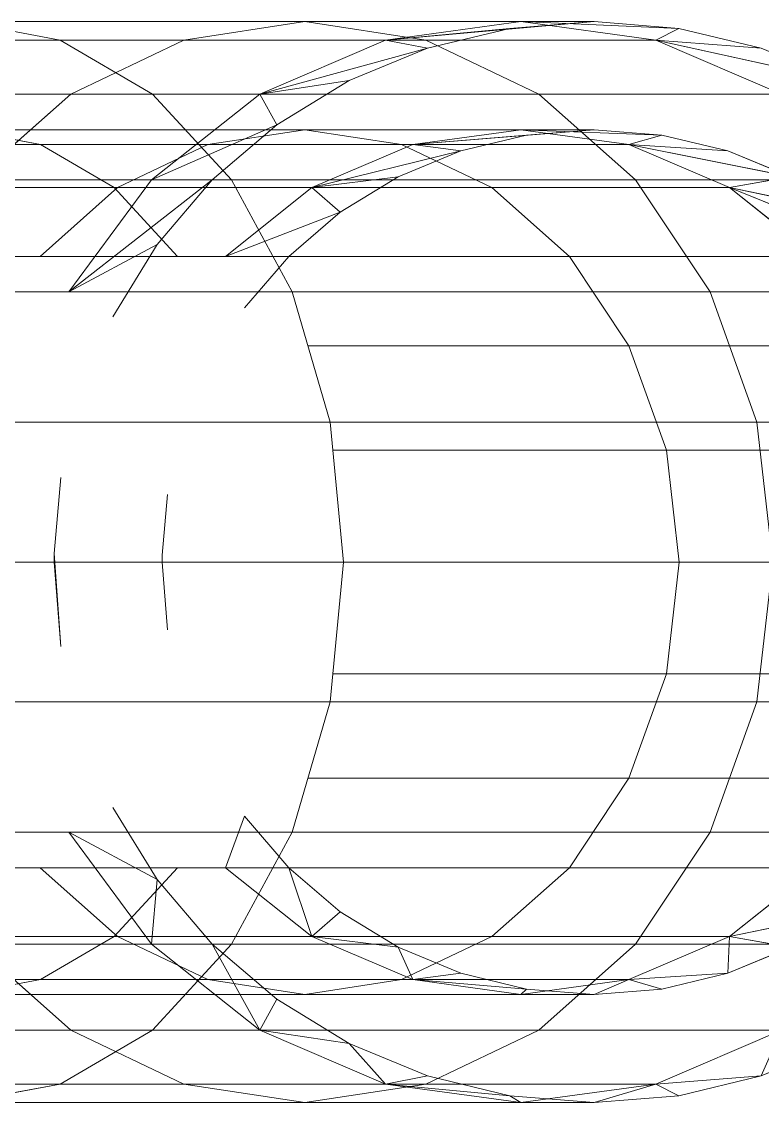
# Model space of a CAD drawing. Header units: centimetres. Extents: x -1762 to 3746, y -261 to 6534.
# Drawn here: x -1372.452 to -1371.767, y 5728.86 to 5729.86 of the extents above; entities that cross this region are included whole.
import ezdxf

# ---------------------------------------------------------------- set-up
doc = ezdxf.new("R2010")
doc.units = ezdxf.units.CM
doc.linetypes.add('Hidden', pattern=[0.714375, 0.47625, -0.238125])
doc.layers.add('A-DETL-HDLN', color=7, linetype='Hidden', lineweight=9)
doc.layers.add('G-IMPT', color=7, linetype='Continuous', lineweight=9, true_color=0x007f7f)

# ---------------------------------------------------------------- blocks, each defined once
blk = doc.blocks.new('EQ-05-007 - EQ-05-007_dwg_Agrupar_314-1548995-Planta bodega almacenamiento congelados')
at = {"layer": 'A-DETL-HDLN'}
for p, q in [((37.75, 99.0002), (37.6718, 98.994)), ((37.6718, 98.994), (37.75, 99.0002)), ((37.75, 99.0002), (37.6931, 98.9832)), ((37.8181, 99.0002), (37.6931, 98.9832)), ((37.75, 99.0002), (37.8282, 98.994)), ((37.75, 99.0002), (37.8282, 98.994)), ((37.75, 99.0002), (37.8181, 99.0002)), ((38.0179, 99.0002), (37.8181, 99.0002)), ((37.8282, 98.994), (37.8181, 99.0002)), ((37.9431, 98.9832), (37.8181, 99.0002)), ((38.0179, 99.0002), (37.9059, 98.9832)), ((38.3358, 99.0002), (38.0179, 99.0002)), ((38.13, 98.9832), (38.0179, 99.0002)), ((38.3358, 99.0002), (38.2443, 98.9832)), ((37.6718, 98.994), (37.5955, 98.9757)), ((37.6718, 98.994), (37.5955, 98.9757)), ((37.6718, 98.994), (37.6931, 98.9832)), ((37.6931, 98.9832), (37.6718, 98.994)), ((37.6931, 98.9832), (37.6718, 98.994)), ((37.9045, 98.9757), (37.8282, 98.994)), ((37.9045, 98.9757), (37.8282, 98.994)), ((37.8282, 98.994), (37.9431, 98.9832)), ((37.6931, 98.9832), (37.5767, 98.9332)), ((37.5955, 98.9757), (37.6931, 98.9832)), ((37.9059, 98.9832), (37.6931, 98.9832)), ((37.9059, 98.9832), (37.8014, 98.9332)), ((37.9045, 98.9757), (37.9431, 98.9832)), ((38.2443, 98.9832), (37.9059, 98.9832)), ((37.977, 98.9457), (37.9431, 98.9832)), ((38.0596, 98.9332), (37.9431, 98.9832)), ((38.13, 98.9832), (37.9431, 98.9832)), ((38.2345, 98.9332), (38.13, 98.9832)), ((38.4273, 98.9832), (38.13, 98.9832)), ((38.2443, 98.9832), (38.159, 98.9332)), ((38.6853, 98.9832), (38.2443, 98.9832)), ((37.5955, 98.9757), (37.523, 98.9457)), ((37.5955, 98.9757), (37.523, 98.9457)), ((37.5955, 98.9757), (37.5767, 98.9332)), ((37.977, 98.9457), (37.9045, 98.9757)), ((37.977, 98.9457), (37.9045, 98.9757)), ((38.0439, 98.9047), (37.977, 98.9457)), ((38.0439, 98.9047), (37.977, 98.9457)), ((37.977, 98.9457), (38.0596, 98.9332)), ((37.8014, 98.9332), (37.5767, 98.9332)), ((37.8014, 98.9332), (37.7118, 98.8538)), ((38.159, 98.9332), (37.8014, 98.9332)), ((38.0439, 98.9047), (38.0596, 98.9332)), ((38.1036, 98.8538), (38.0596, 98.9332)), ((38.1597, 98.8538), (38.0596, 98.9332)), ((38.2345, 98.9332), (38.0596, 98.9332)), ((38.159, 98.9332), (38.0858, 98.8538)), ((38.625, 98.9332), (38.159, 98.9332)), ((38.3241, 98.8538), (38.2345, 98.9332)), ((38.5126, 98.9332), (38.2345, 98.9332)), ((37.6874, 98.8953), (37.75, 98.9002)), ((37.75, 98.9002), (37.6874, 98.8953)), ((37.75, 98.9002), (37.7181, 98.8866)), ((37.8181, 98.9002), (37.7181, 98.8866)), ((37.75, 98.9002), (37.8126, 98.8953)), ((37.75, 98.9002), (37.8126, 98.8953)), ((37.75, 98.9002), (37.8181, 98.9002)), ((37.8126, 98.8953), (37.8181, 98.9002)), ((37.8126, 98.8953), (37.8181, 98.9002)), ((37.8126, 98.8953), (37.8181, 98.9002)), ((38.0179, 98.9002), (37.8181, 98.9002)), ((37.9181, 98.8866), (37.8181, 98.9002)), ((38.0179, 98.9002), (37.9283, 98.8866)), ((38.3358, 98.9002), (38.0179, 98.9002)), ((38.1076, 98.8866), (38.0179, 98.9002)), ((38.1036, 98.8538), (38.0439, 98.9047)), ((38.1036, 98.8538), (38.0439, 98.9047)), ((38.3358, 98.9002), (38.2626, 98.8866)), ((37.6874, 98.8953), (37.6264, 98.8806)), ((37.6874, 98.8953), (37.6264, 98.8806)), ((37.6874, 98.8953), (37.7181, 98.8866)), ((37.8736, 98.8806), (37.8126, 98.8953)), ((37.8736, 98.8806), (37.8126, 98.8953)), ((37.8126, 98.8953), (37.9181, 98.8866)), ((37.6264, 98.8806), (37.5684, 98.8566)), ((37.6264, 98.8806), (37.5684, 98.8566)), ((37.7181, 98.8866), (37.625, 98.8466)), ((37.6264, 98.8806), (37.625, 98.8466)), ((37.6264, 98.8806), (37.7181, 98.8866)), ((37.9283, 98.8866), (37.7181, 98.8866)), ((37.9283, 98.8866), (37.8447, 98.8466)), ((37.8736, 98.8806), (37.9181, 98.8866)), ((37.9316, 98.8566), (37.8736, 98.8806)), ((37.9316, 98.8566), (37.8736, 98.8806)), ((37.9316, 98.8566), (37.9181, 98.8866)), ((38.0113, 98.8466), (37.9181, 98.8866)), ((38.1076, 98.8866), (37.9181, 98.8866)), ((38.2626, 98.8866), (37.9283, 98.8866)), ((38.1912, 98.8466), (38.1076, 98.8866)), ((38.409, 98.8866), (38.1076, 98.8866)), ((38.2626, 98.8866), (38.1944, 98.8466)), ((38.6982, 98.8866), (38.2626, 98.8866)), ((37.7118, 98.8538), (37.4766, 98.8538)), ((37.5684, 98.8566), (37.625, 98.8466)), ((37.7118, 98.8538), (37.6429, 98.7502)), ((38.0858, 98.8538), (37.7118, 98.8538)), ((37.9851, 98.8238), (37.9316, 98.8566)), ((37.9851, 98.8238), (37.9316, 98.8566)), ((37.9316, 98.8566), (38.0113, 98.8466)), ((38.0858, 98.8538), (38.0296, 98.7502)), ((38.5732, 98.8538), (38.0858, 98.8538)), ((38.1545, 98.7941), (38.1036, 98.8538)), ((38.1545, 98.7941), (38.1036, 98.8538)), ((38.1036, 98.8538), (38.1597, 98.8538)), ((38.1545, 98.7941), (38.1597, 98.8538)), ((38.2364, 98.7502), (38.1597, 98.8538)), ((38.3241, 98.8538), (38.1597, 98.8538)), ((37.5149, 98.8238), (37.625, 98.8466)), ((37.625, 98.8466), (37.5449, 98.783)), ((37.8447, 98.8466), (37.625, 98.8466)), ((37.8447, 98.8466), (37.773, 98.783)), ((38.1944, 98.8466), (37.8447, 98.8466)), ((37.9851, 98.8238), (38.0113, 98.8466)), ((38.0328, 98.783), (38.0113, 98.8466)), ((38.0914, 98.783), (38.0113, 98.8466)), ((38.1912, 98.8466), (38.0113, 98.8466)), ((38.1944, 98.8466), (38.1358, 98.783)), ((38.2629, 98.783), (38.1912, 98.8466)), ((38.4772, 98.8466), (38.1912, 98.8466)), ((38.5705, 98.8466), (38.1944, 98.8466)), ((38.0328, 98.783), (37.9851, 98.8238)), ((38.0328, 98.783), (37.9851, 98.8238)), ((38.1955, 98.7272), (38.1545, 98.7941)), ((38.1955, 98.7272), (38.1545, 98.7941)), ((38.1545, 98.7941), (38.2364, 98.7502)), ((37.773, 98.783), (37.5449, 98.783)), ((37.773, 98.783), (37.7179, 98.7002)), ((38.1358, 98.783), (37.773, 98.783)), ((38.0736, 98.7353), (38.0328, 98.783)), ((38.0736, 98.7353), (38.0328, 98.783)), ((38.0328, 98.783), (38.0914, 98.783)), ((38.0736, 98.7353), (38.0914, 98.783)), ((38.2629, 98.783), (38.0914, 98.783)), ((38.5461, 98.783), (38.1358, 98.783)), ((38.5358, 98.783), (38.2629, 98.783)), ((37.6429, 98.7502), (37.3999, 98.7502)), ((37.6429, 98.7502), (37.5997, 98.6296)), ((38.0296, 98.7502), (37.6429, 98.7502)), ((38.0296, 98.7502), (37.9943, 98.6296)), ((38.5335, 98.7502), (38.0296, 98.7502)), ((37.7179, 98.7002), (37.4835, 98.7002)), ((37.7179, 98.7002), (37.6833, 98.6037)), ((38.015, 98.7002), (37.7179, 98.7002)), ((37.5997, 98.6296), (37.3516, 98.6296)), ((37.5997, 98.6296), (37.5849, 98.5002)), ((37.9943, 98.6296), (37.5997, 98.6296)), ((37.9943, 98.6296), (37.9822, 98.5002)), ((38.5085, 98.6296), (37.9943, 98.6296)), ((37.6833, 98.6037), (37.4449, 98.6037)), ((37.6833, 98.6037), (37.6715, 98.5002)), ((37.9919, 98.6037), (37.6833, 98.6037)), ((38.2499, 98.4924), (38.2438, 98.5784)), ((38.25, 98.5002), (38.2438, 98.5784)), ((38.15, 98.5002), (38.1451, 98.5628)), ((37.6715, 98.5002), (37.4318, 98.5002)), ((37.9822, 98.5002), (37.5849, 98.5002)), ((37.5849, 98.5002), (37.5997, 98.3708)), ((37.9822, 98.5002), (37.6715, 98.5002)), ((37.6715, 98.5002), (37.6833, 98.3967)), ((38.5, 98.5002), (37.9822, 98.5002)), ((37.9822, 98.5002), (37.9943, 98.3708)), ((38.15, 98.4939), (38.15, 98.5002)), ((38.2499, 98.4924), (38.25, 98.5002)), ((38.1451, 98.4376), (38.15, 98.4939)), ((38.2438, 98.422), (38.2499, 98.4924)), ((37.4449, 98.3967), (37.6833, 98.3967)), ((37.9919, 98.3967), (37.6833, 98.3967)), ((37.6833, 98.3967), (37.7179, 98.3002)), ((37.3516, 98.3708), (37.5997, 98.3708)), ((37.9943, 98.3708), (37.5997, 98.3708)), ((37.5997, 98.3708), (37.6429, 98.2502)), ((38.5085, 98.3708), (37.9943, 98.3708)), ((37.9943, 98.3708), (38.0296, 98.2502)), ((37.7179, 98.3002), (37.4835, 98.3002)), ((38.015, 98.3002), (37.7179, 98.3002)), ((37.7179, 98.3002), (37.773, 98.2174)), ((38.1545, 98.2063), (38.1955, 98.2732)), ((38.1545, 98.2063), (38.1955, 98.2732)), ((38.0328, 98.2174), (38.0736, 98.2651)), ((38.0328, 98.2174), (38.0736, 98.2651)), ((37.6429, 98.2502), (37.3999, 98.2502)), ((38.0296, 98.2502), (37.6429, 98.2502)), ((37.6429, 98.2502), (37.7118, 98.1467)), ((38.5335, 98.2502), (38.0296, 98.2502)), ((38.0296, 98.2502), (38.0858, 98.1467)), ((38.1036, 98.1467), (38.2364, 98.2502)), ((38.1545, 98.2063), (38.2364, 98.2502)), ((38.1597, 98.1467), (38.2364, 98.2502)), ((37.4672, 98.2174), (37.625, 98.1538)), ((37.773, 98.2174), (37.5449, 98.2174)), ((37.5449, 98.2174), (37.625, 98.1538)), ((38.1358, 98.2174), (37.773, 98.2174)), ((37.773, 98.2174), (37.8447, 98.1538)), ((37.9851, 98.1766), (38.0328, 98.2174)), ((37.9851, 98.1766), (38.0328, 98.2174)), ((37.9851, 98.1766), (38.0914, 98.2174)), ((38.0113, 98.1538), (38.0914, 98.2174)), ((38.0328, 98.2174), (38.0914, 98.2174)), ((38.2629, 98.2174), (38.0914, 98.2174)), ((38.5461, 98.2174), (38.1358, 98.2174)), ((38.1358, 98.2174), (38.1944, 98.1538)), ((38.1912, 98.1538), (38.2629, 98.2174)), ((38.5358, 98.2174), (38.2629, 98.2174)), ((38.1036, 98.1467), (38.1545, 98.2063)), ((38.1036, 98.1467), (38.1545, 98.2063)), ((37.5149, 98.1766), (37.625, 98.1538)), ((37.9316, 98.1438), (37.9851, 98.1766)), ((37.9316, 98.1438), (37.9851, 98.1766)), ((37.9851, 98.1766), (38.0113, 98.1538)), ((37.5684, 98.1438), (37.625, 98.1538)), ((37.8447, 98.1538), (37.625, 98.1538)), ((37.625, 98.1538), (37.7181, 98.1138)), ((38.1944, 98.1538), (37.8447, 98.1538)), ((37.8447, 98.1538), (37.9283, 98.1138)), ((37.8736, 98.1198), (38.0113, 98.1538)), ((37.9181, 98.1138), (38.0113, 98.1538)), ((37.9316, 98.1438), (38.0113, 98.1538)), ((38.1912, 98.1538), (38.0113, 98.1538)), ((38.1076, 98.1138), (38.1912, 98.1538)), ((38.4772, 98.1538), (38.1912, 98.1538)), ((38.5705, 98.1538), (38.1944, 98.1538)), ((38.1944, 98.1538), (38.2626, 98.1138)), ((37.7118, 98.1467), (37.4766, 98.1467)), ((37.5684, 98.1438), (37.6264, 98.1198)), ((37.5684, 98.1438), (37.6264, 98.1198)), ((37.5684, 98.1438), (37.7181, 98.1138)), ((38.0858, 98.1467), (37.7118, 98.1467)), ((37.7118, 98.1467), (37.8014, 98.0672)), ((37.8736, 98.1198), (37.9316, 98.1438)), ((37.8736, 98.1198), (37.9316, 98.1438)), ((38.0439, 98.0957), (38.1036, 98.1467)), ((38.0439, 98.0957), (38.1036, 98.1467)), ((38.0439, 98.0957), (38.1597, 98.1467)), ((38.0596, 98.0672), (38.1597, 98.1467)), ((38.5732, 98.1467), (38.0858, 98.1467)), ((38.0858, 98.1467), (38.159, 98.0672)), ((38.1036, 98.1467), (38.1597, 98.1467)), ((38.3241, 98.1467), (38.1597, 98.1467)), ((38.2345, 98.0672), (38.3241, 98.1467)), ((37.6264, 98.1198), (37.6874, 98.1051)), ((37.6264, 98.1198), (37.6874, 98.1051)), ((37.6264, 98.1198), (37.7181, 98.1138)), ((37.6874, 98.1051), (37.7181, 98.1138)), ((37.9283, 98.1138), (37.7181, 98.1138)), ((37.7181, 98.1138), (37.8181, 98.1002)), ((37.75, 98.1002), (37.9181, 98.1138)), ((37.8736, 98.1198), (37.8126, 98.1051)), ((37.8126, 98.1051), (37.8736, 98.1198)), ((37.8126, 98.1051), (37.9181, 98.1138)), ((37.8181, 98.1002), (37.9181, 98.1138)), ((37.8736, 98.1198), (37.9181, 98.1138)), ((38.1076, 98.1138), (37.9181, 98.1138)), ((38.2626, 98.1138), (37.9283, 98.1138)), ((37.9283, 98.1138), (38.0179, 98.1002)), ((38.0179, 98.1002), (38.1076, 98.1138)), ((38.409, 98.1138), (38.1076, 98.1138)), ((38.6982, 98.1138), (38.2626, 98.1138)), ((38.2626, 98.1138), (38.3358, 98.1002)), ((37.6874, 98.1051), (37.75, 98.1002)), ((37.6874, 98.1051), (37.75, 98.1002)), ((37.6874, 98.1051), (37.8181, 98.1002)), ((37.8126, 98.1051), (37.75, 98.1002)), ((37.8126, 98.1051), (37.75, 98.1002)), ((37.75, 98.1002), (37.8181, 98.1002)), ((38.0179, 98.1002), (37.8181, 98.1002)), ((38.3358, 98.1002), (38.0179, 98.1002)), ((37.977, 98.0547), (38.0439, 98.0957)), ((37.977, 98.0547), (38.0439, 98.0957)), ((38.0439, 98.0957), (38.0596, 98.0672)), ((37.8014, 98.0672), (37.5767, 98.0672)), ((37.5767, 98.0672), (37.6931, 98.0172)), ((38.159, 98.0672), (37.8014, 98.0672)), ((37.8014, 98.0672), (37.9059, 98.0172)), ((37.9045, 98.0247), (38.0596, 98.0672)), ((37.9431, 98.0172), (38.0596, 98.0672)), ((37.977, 98.0547), (38.0596, 98.0672)), ((38.2345, 98.0672), (38.0596, 98.0672)), ((38.13, 98.0172), (38.2345, 98.0672)), ((38.625, 98.0672), (38.159, 98.0672)), ((38.159, 98.0672), (38.2443, 98.0172)), ((38.5126, 98.0672), (38.2345, 98.0672)), ((37.523, 98.0547), (37.5955, 98.0247)), ((37.523, 98.0547), (37.5955, 98.0247)), ((37.523, 98.0547), (37.6931, 98.0172)), ((37.9045, 98.0247), (37.977, 98.0547)), ((37.9045, 98.0247), (37.977, 98.0547)), ((37.5955, 98.0247), (37.6718, 98.0064)), ((37.5955, 98.0247), (37.6718, 98.0064)), ((37.5955, 98.0247), (37.6931, 98.0172)), ((37.8282, 98.0064), (37.9045, 98.0247)), ((37.9045, 98.0247), (37.8282, 98.0064)), ((37.9045, 98.0247), (37.9431, 98.0172)), ((37.6718, 98.0064), (37.6931, 98.0172)), ((37.6931, 98.0172), (37.6718, 98.0064)), ((37.6931, 98.0172), (37.6718, 98.0064)), ((37.9059, 98.0172), (37.6931, 98.0172)), ((37.6931, 98.0172), (37.8181, 98.0002)), ((37.75, 98.0002), (37.9431, 98.0172)), ((37.8181, 98.0002), (37.9431, 98.0172)), ((37.8282, 98.0064), (37.9431, 98.0172)), ((38.2443, 98.0172), (37.9059, 98.0172)), ((37.9059, 98.0172), (38.0179, 98.0002)), ((38.13, 98.0172), (37.9431, 98.0172)), ((38.0179, 98.0002), (38.13, 98.0172)), ((38.4273, 98.0172), (38.13, 98.0172)), ((38.6853, 98.0172), (38.2443, 98.0172)), ((38.2443, 98.0172), (38.3358, 98.0002)), ((37.6718, 98.0064), (37.75, 98.0002)), ((37.6718, 98.0064), (37.75, 98.0002)), ((37.6718, 98.0064), (37.8181, 98.0002)), ((37.8282, 98.0064), (37.75, 98.0002)), ((37.8282, 98.0064), (37.75, 98.0002)), ((37.75, 98.0002), (37.8181, 98.0002)), ((38.0179, 98.0002), (37.8181, 98.0002)), ((38.3358, 98.0002), (38.0179, 98.0002))]:
    blk.add_line(p, q, dxfattribs=at)
at = {"layer": 'A-DETL-HDLN', "flags": 128}
blk.add_lwpolyline([(37.8181, 99.0002), (37.8282, 98.994)], close=True, dxfattribs=at)
at = {"layer": 'G-IMPT'}
for p, q in [((37.75, 99.0002), (37.6718, 98.994)), ((37.6718, 98.994), (37.75, 99.0002)), ((37.75, 99.0002), (37.6718, 98.994)), ((37.6718, 98.994), (37.75, 99.0002)), ((37.75, 99.0002), (37.6931, 98.9832)), ((37.8181, 99.0002), (37.6931, 98.9832)), ((37.75, 99.0002), (37.8282, 98.994)), ((37.75, 99.0002), (37.8282, 98.994)), ((37.75, 99.0002), (37.8181, 99.0002)), ((37.75, 99.0002), (37.8282, 98.994)), ((37.8282, 98.994), (37.75, 99.0002)), ((38.0179, 99.0002), (37.8181, 99.0002)), ((37.8282, 98.994), (37.8181, 99.0002)), ((37.9431, 98.9832), (37.8181, 99.0002)), ((38.0179, 99.0002), (37.9059, 98.9832)), ((38.3358, 99.0002), (38.0179, 99.0002)), ((38.13, 98.9832), (38.0179, 99.0002)), ((38.3358, 99.0002), (38.2443, 98.9832)), ((37.6718, 98.994), (37.5955, 98.9757)), ((37.6718, 98.994), (37.5955, 98.9757)), ((37.5955, 98.9757), (37.6718, 98.994)), ((37.6718, 98.994), (37.5955, 98.9757)), ((37.6718, 98.994), (37.6931, 98.9832)), ((37.9045, 98.9757), (37.8282, 98.994)), ((37.9045, 98.9757), (37.8282, 98.994)), ((37.8282, 98.994), (37.9431, 98.9832)), ((37.9045, 98.9757), (37.8282, 98.994)), ((37.6931, 98.9832), (37.5767, 98.9332)), ((37.5955, 98.9757), (37.6931, 98.9832)), ((37.9059, 98.9832), (37.6931, 98.9832)), ((37.9059, 98.9832), (37.8014, 98.9332)), ((37.9045, 98.9757), (37.9431, 98.9832)), ((38.2443, 98.9832), (37.9059, 98.9832)), ((37.977, 98.9457), (37.9431, 98.9832)), ((38.0596, 98.9332), (37.9431, 98.9832)), ((38.13, 98.9832), (37.9431, 98.9832)), ((38.2345, 98.9332), (38.13, 98.9832)), ((38.4273, 98.9832), (38.13, 98.9832)), ((38.2443, 98.9832), (38.159, 98.9332)), ((38.6853, 98.9832), (38.2443, 98.9832)), ((37.5955, 98.9757), (37.523, 98.9457)), ((37.5955, 98.9757), (37.523, 98.9457)), ((37.523, 98.9457), (37.5955, 98.9757)), ((37.5955, 98.9757), (37.5767, 98.9332)), ((37.977, 98.9457), (37.9045, 98.9757)), ((37.977, 98.9457), (37.9045, 98.9757)), ((37.9045, 98.9757), (37.977, 98.9457)), ((38.0439, 98.9047), (37.977, 98.9457)), ((38.0439, 98.9047), (37.977, 98.9457)), ((37.977, 98.9457), (38.0596, 98.9332)), ((37.977, 98.9457), (38.0439, 98.9047)), ((38.0439, 98.9047), (37.977, 98.9457)), ((37.8014, 98.9332), (37.5767, 98.9332)), ((37.8014, 98.9332), (37.7118, 98.8538)), ((38.159, 98.9332), (37.8014, 98.9332)), ((38.0439, 98.9047), (38.0596, 98.9332)), ((38.1036, 98.8538), (38.0596, 98.9332)), ((38.1597, 98.8538), (38.0596, 98.9332)), ((38.2345, 98.9332), (38.0596, 98.9332)), ((38.159, 98.9332), (38.0858, 98.8538)), ((38.625, 98.9332), (38.159, 98.9332)), ((38.3241, 98.8538), (38.2345, 98.9332)), ((38.5126, 98.9332), (38.2345, 98.9332)), ((37.6874, 98.8953), (37.75, 98.9002)), ((37.75, 98.9002), (37.6874, 98.8953)), ((37.6874, 98.8953), (37.75, 98.9002)), ((37.75, 98.9002), (37.7181, 98.8866)), ((37.8181, 98.9002), (37.7181, 98.8866)), ((37.75, 98.9002), (37.8126, 98.8953)), ((37.75, 98.9002), (37.8126, 98.8953)), ((37.75, 98.9002), (37.8181, 98.9002)), ((37.75, 98.9002), (37.8126, 98.8953)), ((37.8126, 98.8953), (37.75, 98.9002)), ((37.8126, 98.8953), (37.8181, 98.9002)), ((38.0179, 98.9002), (37.8181, 98.9002)), ((37.9181, 98.8866), (37.8181, 98.9002)), ((38.0179, 98.9002), (37.9283, 98.8866)), ((38.3358, 98.9002), (38.0179, 98.9002)), ((38.1076, 98.8866), (38.0179, 98.9002)), ((38.1036, 98.8538), (38.0439, 98.9047)), ((38.1036, 98.8538), (38.0439, 98.9047)), ((38.0439, 98.9047), (38.1036, 98.8538)), ((38.3358, 98.9002), (38.2626, 98.8866)), ((37.6874, 98.8953), (37.6264, 98.8806)), ((37.6874, 98.8953), (37.6264, 98.8806)), ((37.6264, 98.8806), (37.6874, 98.8953)), ((37.6874, 98.8953), (37.6264, 98.8806)), ((37.6874, 98.8953), (37.7181, 98.8866)), ((37.8736, 98.8806), (37.8126, 98.8953)), ((37.8736, 98.8806), (37.8126, 98.8953)), ((37.8126, 98.8953), (37.9181, 98.8866)), ((37.8736, 98.8806), (37.8126, 98.8953)), ((37.8126, 98.8953), (37.8736, 98.8806)), ((37.6264, 98.8806), (37.5684, 98.8566)), ((37.6264, 98.8806), (37.5684, 98.8566)), ((37.6264, 98.8806), (37.5684, 98.8566)), ((37.5684, 98.8566), (37.6264, 98.8806)), ((37.7181, 98.8866), (37.625, 98.8466)), ((37.6264, 98.8806), (37.625, 98.8466)), ((37.6264, 98.8806), (37.7181, 98.8866)), ((37.9283, 98.8866), (37.7181, 98.8866)), ((37.9283, 98.8866), (37.8447, 98.8466)), ((37.8736, 98.8806), (37.9181, 98.8866)), ((37.9316, 98.8566), (37.8736, 98.8806)), ((37.9316, 98.8566), (37.8736, 98.8806)), ((37.9316, 98.8566), (37.8736, 98.8806)), ((37.9316, 98.8566), (37.9181, 98.8866)), ((38.0113, 98.8466), (37.9181, 98.8866)), ((38.1076, 98.8866), (37.9181, 98.8866)), ((38.2626, 98.8866), (37.9283, 98.8866)), ((38.1912, 98.8466), (38.1076, 98.8866)), ((38.409, 98.8866), (38.1076, 98.8866)), ((38.2626, 98.8866), (38.1944, 98.8466)), ((38.6982, 98.8866), (38.2626, 98.8866)), ((37.7118, 98.8538), (37.4766, 98.8538)), ((37.5684, 98.8566), (37.625, 98.8466)), ((37.7118, 98.8538), (37.6429, 98.7502)), ((38.0858, 98.8538), (37.7118, 98.8538)), ((37.9851, 98.8238), (37.9316, 98.8566)), ((37.9851, 98.8238), (37.9316, 98.8566)), ((37.9316, 98.8566), (38.0113, 98.8466)), ((37.9851, 98.8238), (37.9316, 98.8566)), ((38.0858, 98.8538), (38.0296, 98.7502)), ((38.5732, 98.8538), (38.0858, 98.8538)), ((38.1545, 98.7941), (38.1036, 98.8538)), ((38.1545, 98.7941), (38.1036, 98.8538)), ((38.1036, 98.8538), (38.1597, 98.8538)), ((38.1036, 98.8538), (38.1545, 98.7941)), ((38.1545, 98.7941), (38.1036, 98.8538)), ((38.1545, 98.7941), (38.1597, 98.8538)), ((38.2364, 98.7502), (38.1597, 98.8538)), ((38.3241, 98.8538), (38.1597, 98.8538)), ((37.5149, 98.8238), (37.625, 98.8466)), ((37.625, 98.8466), (37.5449, 98.783)), ((37.8447, 98.8466), (37.625, 98.8466)), ((37.8447, 98.8466), (37.773, 98.783)), ((38.1944, 98.8466), (37.8447, 98.8466)), ((37.9851, 98.8238), (38.0113, 98.8466)), ((38.0328, 98.783), (38.0113, 98.8466)), ((38.0914, 98.783), (38.0113, 98.8466)), ((38.1912, 98.8466), (38.0113, 98.8466)), ((38.1944, 98.8466), (38.1358, 98.783)), ((38.2629, 98.783), (38.1912, 98.8466)), ((38.4772, 98.8466), (38.1912, 98.8466)), ((38.5705, 98.8466), (38.1944, 98.8466)), ((38.0328, 98.783), (37.9851, 98.8238)), ((38.0328, 98.783), (37.9851, 98.8238)), ((38.0328, 98.783), (37.9851, 98.8238)), ((37.9851, 98.8238), (38.0328, 98.783)), ((38.1955, 98.7272), (38.1545, 98.7941)), ((38.1955, 98.7272), (38.1545, 98.7941)), ((38.1545, 98.7941), (38.2364, 98.7502)), ((38.1955, 98.7272), (38.1545, 98.7941)), ((38.1545, 98.7941), (38.1955, 98.7272)), ((37.773, 98.783), (37.5449, 98.783)), ((37.773, 98.783), (37.7179, 98.7002)), ((38.1358, 98.783), (37.773, 98.783)), ((38.0736, 98.7353), (38.0328, 98.783)), ((38.0736, 98.7353), (38.0328, 98.783)), ((38.0328, 98.783), (38.0914, 98.783)), ((38.0328, 98.783), (38.0736, 98.7353)), ((38.0736, 98.7353), (38.0328, 98.783)), ((38.0736, 98.7353), (38.0914, 98.783)), ((38.2629, 98.783), (38.0914, 98.783)), ((38.2629, 98.783), (38.0914, 98.783)), ((38.5461, 98.783), (38.1358, 98.783)), ((38.1358, 98.783), (38.5461, 98.783)), ((38.5358, 98.783), (38.2629, 98.783)), ((38.2629, 98.783), (38.5358, 98.783)), ((37.6429, 98.7502), (37.3999, 98.7502)), ((37.6429, 98.7502), (37.5997, 98.6296)), ((38.0296, 98.7502), (37.6429, 98.7502)), ((38.0296, 98.7502), (37.9943, 98.6296)), ((38.5335, 98.7502), (38.0296, 98.7502)), ((37.7179, 98.7002), (37.4835, 98.7002)), ((37.7179, 98.7002), (37.6833, 98.6037)), ((38.015, 98.7002), (37.7179, 98.7002)), ((37.5997, 98.6296), (37.3516, 98.6296)), ((37.5997, 98.6296), (37.5849, 98.5002)), ((37.9943, 98.6296), (37.5997, 98.6296)), ((37.9943, 98.6296), (37.9822, 98.5002)), ((38.5085, 98.6296), (37.9943, 98.6296)), ((37.6833, 98.6037), (37.4449, 98.6037)), ((37.6833, 98.6037), (37.6715, 98.5002)), ((37.9919, 98.6037), (37.6833, 98.6037)), ((38.2499, 98.4924), (38.2438, 98.5784)), ((38.25, 98.5002), (38.2438, 98.5784)), ((38.15, 98.5002), (38.1451, 98.5628)), ((37.6715, 98.5002), (37.4318, 98.5002)), ((37.9822, 98.5002), (37.5849, 98.5002)), ((37.5849, 98.5002), (37.5997, 98.3708)), ((37.9822, 98.5002), (37.6715, 98.5002)), ((37.6715, 98.5002), (37.6833, 98.3967)), ((38.5, 98.5002), (37.9822, 98.5002)), ((37.9822, 98.5002), (37.9943, 98.3708)), ((38.15, 98.4939), (38.15, 98.5002)), ((38.2499, 98.4924), (38.25, 98.5002)), ((38.1451, 98.4376), (38.15, 98.4939)), ((38.2438, 98.422), (38.2499, 98.4924)), ((37.4449, 98.3967), (37.6833, 98.3967)), ((37.9919, 98.3967), (37.6833, 98.3967)), ((37.6833, 98.3967), (37.7179, 98.3002)), ((37.3516, 98.3708), (37.5997, 98.3708)), ((37.9943, 98.3708), (37.5997, 98.3708)), ((37.5997, 98.3708), (37.6429, 98.2502)), ((38.5085, 98.3708), (37.9943, 98.3708)), ((37.9943, 98.3708), (38.0296, 98.2502)), ((37.7179, 98.3002), (37.4835, 98.3002)), ((38.015, 98.3002), (37.7179, 98.3002)), ((37.7179, 98.3002), (37.773, 98.2174)), ((38.1545, 98.2063), (38.1955, 98.2732)), ((38.1545, 98.2063), (38.1955, 98.2732)), ((38.1955, 98.2732), (38.1545, 98.2063)), ((38.1545, 98.2063), (38.1955, 98.2732)), ((38.0328, 98.2174), (38.0736, 98.2651)), ((38.0328, 98.2174), (38.0736, 98.2651)), ((38.0328, 98.2174), (38.0736, 98.2651)), ((38.0328, 98.2174), (38.0736, 98.2651)), ((37.6429, 98.2502), (37.3999, 98.2502)), ((38.0296, 98.2502), (37.6429, 98.2502)), ((37.6429, 98.2502), (37.7118, 98.1467)), ((38.5335, 98.2502), (38.0296, 98.2502)), ((38.0296, 98.2502), (38.0858, 98.1467)), ((38.1036, 98.1467), (38.2364, 98.2502)), ((38.1036, 98.1467), (38.2364, 98.2502)), ((38.1545, 98.2063), (38.2364, 98.2502)), ((38.1597, 98.1467), (38.2364, 98.2502)), ((37.4672, 98.2174), (37.625, 98.1538)), ((37.773, 98.2174), (37.5449, 98.2174)), ((37.5449, 98.2174), (37.625, 98.1538)), ((38.1358, 98.2174), (37.773, 98.2174)), ((37.773, 98.2174), (37.8447, 98.1538)), ((37.9851, 98.1766), (38.0328, 98.2174)), ((37.9851, 98.1766), (38.0328, 98.2174)), ((37.9851, 98.1766), (38.0914, 98.2174)), ((37.9851, 98.1766), (38.0328, 98.2174)), ((38.0113, 98.1538), (38.0914, 98.2174)), ((38.0328, 98.2174), (38.0914, 98.2174)), ((38.2629, 98.2174), (38.0914, 98.2174)), ((38.5461, 98.2174), (38.1358, 98.2174)), ((38.1358, 98.2174), (38.1944, 98.1538)), ((38.1358, 98.2174), (38.5461, 98.2174)), ((38.1912, 98.1538), (38.2629, 98.2174)), ((38.5358, 98.2174), (38.2629, 98.2174)), ((38.5358, 98.2174), (38.2629, 98.2174)), ((38.1036, 98.1467), (38.1545, 98.2063)), ((38.1036, 98.1467), (38.1545, 98.2063)), ((38.1545, 98.2063), (38.1036, 98.1467)), ((37.5149, 98.1766), (37.625, 98.1538)), ((37.9316, 98.1438), (37.9851, 98.1766)), ((37.9316, 98.1438), (37.9851, 98.1766)), ((37.9316, 98.1438), (37.9851, 98.1766)), ((37.9851, 98.1766), (37.9316, 98.1438)), ((37.9851, 98.1766), (38.0113, 98.1538)), ((37.5684, 98.1438), (37.625, 98.1538)), ((37.8447, 98.1538), (37.625, 98.1538)), ((37.625, 98.1538), (37.7181, 98.1138)), ((38.1944, 98.1538), (37.8447, 98.1538)), ((37.8447, 98.1538), (37.9283, 98.1138)), ((37.8736, 98.1198), (38.0113, 98.1538)), ((37.9181, 98.1138), (38.0113, 98.1538)), ((37.9316, 98.1438), (38.0113, 98.1538)), ((38.1912, 98.1538), (38.0113, 98.1538)), ((38.1076, 98.1138), (38.1912, 98.1538)), ((38.4772, 98.1538), (38.1912, 98.1538)), ((38.5705, 98.1538), (38.1944, 98.1538)), ((38.1944, 98.1538), (38.2626, 98.1138)), ((37.7118, 98.1467), (37.4766, 98.1467)), ((37.5684, 98.1438), (37.6264, 98.1198)), ((37.5684, 98.1438), (37.6264, 98.1198)), ((37.5684, 98.1438), (37.7181, 98.1138)), ((37.5684, 98.1438), (37.6264, 98.1198)), ((38.0858, 98.1467), (37.7118, 98.1467)), ((37.7118, 98.1467), (37.8014, 98.0672)), ((37.8736, 98.1198), (37.9316, 98.1438)), ((37.8736, 98.1198), (37.9316, 98.1438)), ((37.8736, 98.1198), (37.9316, 98.1438)), ((38.0439, 98.0957), (38.1036, 98.1467)), ((38.0439, 98.0957), (38.1036, 98.1467)), ((38.0439, 98.0957), (38.1597, 98.1467)), ((38.1036, 98.1467), (38.0439, 98.0957)), ((38.0439, 98.0957), (38.1036, 98.1467)), ((38.0596, 98.0672), (38.1597, 98.1467)), ((38.5732, 98.1467), (38.0858, 98.1467)), ((38.0858, 98.1467), (38.159, 98.0672)), ((38.1036, 98.1467), (38.1597, 98.1467)), ((38.3241, 98.1467), (38.1597, 98.1467)), ((38.2345, 98.0672), (38.3241, 98.1467)), ((37.6264, 98.1198), (37.6874, 98.1051)), ((37.6264, 98.1198), (37.6874, 98.1051)), ((37.6264, 98.1198), (37.7181, 98.1138)), ((37.6264, 98.1198), (37.6874, 98.1051)), ((37.6874, 98.1051), (37.6264, 98.1198)), ((37.6874, 98.1051), (37.7181, 98.1138)), ((37.9283, 98.1138), (37.7181, 98.1138)), ((37.7181, 98.1138), (37.8181, 98.1002)), ((37.75, 98.1002), (37.9181, 98.1138)), ((37.8736, 98.1198), (37.8126, 98.1051)), ((37.8126, 98.1051), (37.8736, 98.1198)), ((37.8126, 98.1051), (37.8736, 98.1198)), ((37.8126, 98.1051), (37.9181, 98.1138)), ((37.8181, 98.1002), (37.9181, 98.1138)), ((37.8736, 98.1198), (37.9181, 98.1138)), ((38.1076, 98.1138), (37.9181, 98.1138)), ((38.2626, 98.1138), (37.9283, 98.1138)), ((37.9283, 98.1138), (38.0179, 98.1002)), ((38.0179, 98.1002), (38.1076, 98.1138)), ((38.409, 98.1138), (38.1076, 98.1138)), ((38.6982, 98.1138), (38.2626, 98.1138)), ((38.2626, 98.1138), (38.3358, 98.1002)), ((37.6874, 98.1051), (37.75, 98.1002)), ((37.6874, 98.1051), (37.75, 98.1002)), ((37.6874, 98.1051), (37.8181, 98.1002)), ((37.6874, 98.1051), (37.75, 98.1002)), ((37.75, 98.1002), (37.6874, 98.1051)), ((37.8126, 98.1051), (37.75, 98.1002)), ((37.8126, 98.1051), (37.75, 98.1002)), ((37.75, 98.1002), (37.8126, 98.1051)), ((37.8126, 98.1051), (37.75, 98.1002)), ((37.75, 98.1002), (37.8181, 98.1002)), ((38.0179, 98.1002), (37.8181, 98.1002)), ((38.3358, 98.1002), (38.0179, 98.1002)), ((37.977, 98.0547), (38.0439, 98.0957)), ((37.977, 98.0547), (38.0439, 98.0957)), ((37.977, 98.0547), (38.0439, 98.0957)), ((38.0439, 98.0957), (38.0596, 98.0672)), ((37.8014, 98.0672), (37.5767, 98.0672)), ((37.5767, 98.0672), (37.6931, 98.0172)), ((38.159, 98.0672), (37.8014, 98.0672)), ((37.8014, 98.0672), (37.9059, 98.0172)), ((37.9045, 98.0247), (38.0596, 98.0672)), ((37.9431, 98.0172), (38.0596, 98.0672)), ((37.977, 98.0547), (38.0596, 98.0672)), ((38.2345, 98.0672), (38.0596, 98.0672)), ((38.13, 98.0172), (38.2345, 98.0672)), ((38.625, 98.0672), (38.159, 98.0672)), ((38.159, 98.0672), (38.2443, 98.0172)), ((38.5126, 98.0672), (38.2345, 98.0672)), ((37.523, 98.0547), (37.5955, 98.0247)), ((37.523, 98.0547), (37.5955, 98.0247)), ((37.523, 98.0547), (37.6931, 98.0172)), ((37.5955, 98.0247), (37.523, 98.0547)), ((37.9045, 98.0247), (37.977, 98.0547)), ((37.9045, 98.0247), (37.977, 98.0547)), ((37.977, 98.0547), (37.9045, 98.0247)), ((37.5955, 98.0247), (37.6718, 98.0064)), ((37.5955, 98.0247), (37.6718, 98.0064)), ((37.5955, 98.0247), (37.6931, 98.0172)), ((37.5955, 98.0247), (37.6718, 98.0064)), ((37.8282, 98.0064), (37.9045, 98.0247)), ((37.9045, 98.0247), (37.8282, 98.0064)), ((37.9045, 98.0247), (37.8282, 98.0064)), ((37.8282, 98.0064), (37.9045, 98.0247)), ((37.9045, 98.0247), (37.9431, 98.0172)), ((37.6718, 98.0064), (37.6931, 98.0172)), ((37.9059, 98.0172), (37.6931, 98.0172)), ((37.6931, 98.0172), (37.8181, 98.0002)), ((37.75, 98.0002), (37.9431, 98.0172)), ((37.8181, 98.0002), (37.9431, 98.0172)), ((37.8282, 98.0064), (37.9431, 98.0172)), ((38.2443, 98.0172), (37.9059, 98.0172)), ((37.9059, 98.0172), (38.0179, 98.0002)), ((38.13, 98.0172), (37.9431, 98.0172)), ((38.0179, 98.0002), (38.13, 98.0172)), ((38.4273, 98.0172), (38.13, 98.0172)), ((38.6853, 98.0172), (38.2443, 98.0172)), ((38.2443, 98.0172), (38.3358, 98.0002)), ((37.6718, 98.0064), (37.75, 98.0002)), ((37.6718, 98.0064), (37.75, 98.0002)), ((37.6718, 98.0064), (37.8181, 98.0002)), ((37.6718, 98.0064), (37.75, 98.0002)), ((37.8282, 98.0064), (37.75, 98.0002)), ((37.8282, 98.0064), (37.75, 98.0002)), ((37.75, 98.0002), (37.8282, 98.0064)), ((37.8282, 98.0064), (37.75, 98.0002)), ((37.75, 98.0002), (37.8181, 98.0002)), ((38.0179, 98.0002), (37.8181, 98.0002)), ((38.3358, 98.0002), (38.0179, 98.0002))]:
    blk.add_line(p, q, dxfattribs=at)
at = {"layer": 'G-IMPT', "flags": 128}
for points in [[(37.75, 99.0002), (37.6931, 98.9832), (37.75, 99.0002), (37.8181, 99.0002), (37.6931, 98.9832), (37.6718, 98.994), (37.5955, 98.9757), (37.523, 98.9457)], [(37.5955, 98.9757), (37.6931, 98.9832), (37.6718, 98.994), (37.75, 99.0002)], [(55.75, 98.7941), (55.75, 98.7272), (39.75, 98.7272), (39.75, 98.6547), (39.1074, 98.6296), (39.75, 98.7272), (39.1203, 98.7502), (39.1409, 98.8538), (38.5732, 98.8538), (38.625, 98.9332), (38.159, 98.9332), (38.2443, 98.9832), (37.9059, 98.9832), (38.0179, 99.0002), (37.8181, 99.0002), (37.6931, 98.9832), (37.9059, 98.9832), (37.8014, 98.9332), (38.159, 98.9332), (38.0858, 98.8538), (38.5732, 98.8538), (38.5335, 98.7502)], [(37.8282, 98.994), (37.9045, 98.9757), (37.977, 98.9457), (37.9431, 98.9832), (37.977, 98.9457), (38.0596, 98.9332), (37.9431, 98.9832), (37.8181, 99.0002), (38.0179, 99.0002), (37.9059, 98.9832), (38.2443, 98.9832), (38.159, 98.9332), (38.625, 98.9332), (38.5732, 98.8538), (39.1409, 98.8538), (39.75, 98.7941), (39.1409, 98.8538), (39.1203, 98.7502), (39.75, 98.7941), (55.75, 98.7941), (55.75, 98.8538), (55.75, 98.9047)], [(39.75, 98.9047), (39.75, 98.8538), (39.1409, 98.8538), (39.1677, 98.9332), (38.625, 98.9332), (38.6853, 98.9832), (38.2443, 98.9832), (38.3358, 99.0002), (38.0179, 99.0002), (38.13, 98.9832), (37.9431, 98.9832), (37.9045, 98.9757)], [(55.75, 98.9047), (39.75, 98.9047), (39.1677, 98.9332), (38.625, 98.9332), (38.6853, 98.9832), (38.2443, 98.9832), (38.3358, 99.0002), (38.0179, 99.0002), (38.13, 98.9832), (37.9431, 98.9832), (38.0596, 98.9332), (38.2345, 98.9332), (38.13, 98.9832), (38.4273, 98.9832), (38.3358, 99.0002), (38.75, 99.0002), (38.6853, 98.9832), (39.1989, 98.9832), (39.1677, 98.9332), (39.75, 98.9457), (55.75, 98.9457)], [(38.1036, 98.8538), (38.1597, 98.8538), (38.1545, 98.7941), (38.1597, 98.8538), (38.0596, 98.9332), (38.2345, 98.9332), (38.13, 98.9832), (38.4273, 98.9832), (38.3358, 99.0002), (38.75, 99.0002), (39.2324, 99.0002), (39.1989, 98.9832), (39.75, 98.9757), (55.75, 98.9757)], [(39.1989, 98.9832), (38.6853, 98.9832), (38.75, 99.0002), (38.8147, 98.9832), (38.4273, 98.9832), (38.5126, 98.9332), (38.2345, 98.9332), (38.3241, 98.8538), (38.1597, 98.8538), (38.2364, 98.7502), (38.1597, 98.8538), (38.3241, 98.8538), (38.2345, 98.9332), (38.5126, 98.9332), (38.4273, 98.9832), (38.8147, 98.9832), (38.75, 99.0002), (39.2324, 99.0002)], [(37.4561, 98.9047), (37.523, 98.9457), (37.5955, 98.9757), (37.5767, 98.9332), (37.5955, 98.9757), (37.6931, 98.9832), (37.5767, 98.9332), (37.4766, 98.8538), (37.7118, 98.8538), (37.6429, 98.7502), (38.0296, 98.7502), (37.9943, 98.6296), (38.5085, 98.6296)], [(56.3926, 98.6296), (56.3797, 98.7502), (55.75, 98.7272), (56.3926, 98.6296), (55.75, 98.7272), (55.75, 98.6547), (39.75, 98.6547), (39.75, 98.5784), (39.1074, 98.6296), (38.5085, 98.6296), (38.5335, 98.7502), (38.0296, 98.7502), (38.0858, 98.8538), (37.7118, 98.8538), (37.8014, 98.9332), (37.5767, 98.9332), (37.6931, 98.9832), (37.9059, 98.9832), (37.8014, 98.9332), (38.159, 98.9332), (38.0858, 98.8538), (38.5732, 98.8538), (38.5335, 98.7502)], [(38.1036, 98.8538), (38.0596, 98.9332), (38.1036, 98.8538), (38.1597, 98.8538), (38.0596, 98.9332), (38.0439, 98.9047), (37.977, 98.9457), (37.9045, 98.9757)], [(39.1074, 98.6296), (38.5085, 98.6296), (38.5335, 98.7502), (38.0296, 98.7502), (38.0858, 98.8538), (37.7118, 98.8538), (37.8014, 98.9332), (37.5767, 98.9332), (37.523, 98.9457)], [(37.977, 98.9457), (38.0596, 98.9332), (38.0439, 98.9047), (38.1036, 98.8538)], [(39.75, 98.8953), (39.2056, 98.8866), (39.2324, 98.9002), (38.75, 98.9002), (38.6982, 98.8866), (38.2626, 98.8866), (38.3358, 98.9002), (38.0179, 98.9002), (37.9283, 98.8866), (37.7181, 98.8866), (37.8181, 98.9002), (37.7181, 98.8866), (37.6264, 98.8806), (37.6874, 98.8953), (37.7181, 98.8866), (37.75, 98.9002), (37.6874, 98.8953), (37.7181, 98.8866)], [(38.85, 98.8466), (38.8018, 98.8866), (38.409, 98.8866), (38.4772, 98.8466), (38.1912, 98.8466), (38.1076, 98.8866), (37.9181, 98.8866), (38.0113, 98.8466), (37.9181, 98.8866), (37.9316, 98.8566), (37.8736, 98.8806), (37.9181, 98.8866), (37.8126, 98.8953), (37.8181, 98.9002), (37.75, 98.9002), (37.6874, 98.8953)], [(37.7181, 98.8866), (37.75, 98.9002), (37.8181, 98.9002), (38.0179, 98.9002), (37.9283, 98.8866), (38.2626, 98.8866), (38.3358, 98.9002), (38.75, 98.9002), (38.6982, 98.8866), (39.2056, 98.8866), (39.75, 98.8806)], [(37.75, 98.9002), (37.8126, 98.8953), (37.8181, 98.9002), (37.9181, 98.8866), (37.8181, 98.9002), (38.0179, 98.9002), (38.1076, 98.8866), (38.409, 98.8866), (38.3358, 98.9002), (38.75, 98.9002), (38.8018, 98.8866), (39.2592, 98.8866), (39.75, 98.8806)], [(39.75, 98.8953), (39.2592, 98.8866), (39.2324, 98.9002), (38.75, 98.9002), (38.8018, 98.8866), (38.409, 98.8866), (38.3358, 98.9002), (38.0179, 98.9002), (38.1076, 98.8866), (37.9181, 98.8866), (37.8126, 98.8953), (37.8736, 98.8806), (37.9181, 98.8866), (37.9316, 98.8566), (38.0113, 98.8466), (38.1912, 98.8466), (38.1076, 98.8866), (38.409, 98.8866), (38.4772, 98.8466)], [(38.2364, 98.7502), (38.1545, 98.7941), (38.1036, 98.8538), (38.0439, 98.9047)], [(38.65, 98.8466), (38.6982, 98.8866), (38.2626, 98.8866), (38.1944, 98.8466), (37.8447, 98.8466), (37.9283, 98.8866), (37.7181, 98.8866), (37.6264, 98.8806), (37.625, 98.8466), (37.5684, 98.8566), (37.625, 98.8466), (37.5149, 98.8238), (37.5449, 98.783), (37.4672, 98.783), (37.5149, 98.8238), (37.5449, 98.783), (37.625, 98.8466)], [(38.5461, 98.783), (38.1358, 98.783), (38.1944, 98.8466), (37.8447, 98.8466), (37.773, 98.783), (37.5449, 98.783), (37.625, 98.8466), (37.5149, 98.8238), (37.5684, 98.8566), (37.6264, 98.8806), (37.625, 98.8466), (37.7181, 98.8866), (37.625, 98.8466), (37.8447, 98.8466), (37.9283, 98.8866), (38.2626, 98.8866), (38.1944, 98.8466), (38.5705, 98.8466)], [(37.8736, 98.8806), (37.9316, 98.8566), (37.9851, 98.8238)], [(37.9943, 98.6296), (37.5997, 98.6296), (37.6429, 98.7502), (37.3999, 98.7502), (37.4766, 98.8538), (37.7118, 98.8538), (37.6429, 98.7502), (38.0296, 98.7502), (37.9943, 98.6296), (38.5085, 98.6296)], [(38.4772, 98.8466), (38.5358, 98.783), (38.2629, 98.783), (38.1912, 98.8466), (38.0113, 98.8466), (38.0914, 98.783), (38.0113, 98.8466), (37.9316, 98.8566), (37.9851, 98.8238), (38.0113, 98.8466), (38.0328, 98.783), (37.9851, 98.8238), (38.0113, 98.8466)], [(38.5705, 98.8466), (38.1944, 98.8466), (38.1358, 98.783), (37.773, 98.783), (37.8447, 98.8466), (37.625, 98.8466)], [(38.0113, 98.8466), (38.0328, 98.783), (38.0914, 98.783), (38.2629, 98.783), (38.1912, 98.8466), (38.4772, 98.8466), (38.5358, 98.783)], [(38.2364, 98.7502), (38.1545, 98.7941), (38.1955, 98.7272)], [(38.1358, 98.783), (37.773, 98.783), (37.7179, 98.7002), (37.4835, 98.7002), (37.5449, 98.783), (37.4835, 98.7002), (37.3936, 98.6818), (37.4264, 98.7353), (37.4835, 98.7002), (37.4672, 98.783), (37.4264, 98.7353), (37.4835, 98.7002)], [(37.4835, 98.7002), (37.4672, 98.783), (37.5449, 98.783), (37.773, 98.783), (37.7179, 98.7002), (38.015, 98.7002)], [(38.0914, 98.783), (38.0736, 98.7353), (38.0328, 98.783), (38.0914, 98.783), (38.0736, 98.7353)], [(37.2562, 98.5784), (37.2745, 98.6547), (37.3045, 98.7272), (37.3516, 98.6296), (37.3045, 98.7272), (37.3999, 98.7502), (37.3516, 98.6296), (37.3352, 98.5002), (37.5849, 98.5002), (37.5997, 98.3708), (37.9943, 98.3708)], [(38.5085, 98.3708), (37.9943, 98.3708), (37.9822, 98.5002), (37.5849, 98.5002), (37.5997, 98.6296), (37.3516, 98.6296), (37.3999, 98.7502), (37.6429, 98.7502), (37.5997, 98.6296), (37.9943, 98.6296)], [(37.4449, 98.6037), (37.3549, 98.5628), (37.3696, 98.6238), (37.4449, 98.6037), (37.3936, 98.6818), (37.4835, 98.7002), (37.7179, 98.7002), (37.6833, 98.6037), (37.9919, 98.6037)], [(38.015, 98.7002), (37.7179, 98.7002), (37.6833, 98.6037), (37.4449, 98.6037), (37.4835, 98.7002), (37.4449, 98.6037), (37.3936, 98.6818), (37.3696, 98.6238)], [(38.5085, 98.3708), (37.9943, 98.3708), (37.9822, 98.5002), (37.5849, 98.5002), (37.5997, 98.6296), (37.3516, 98.6296), (37.2745, 98.6547)], [(37.9943, 98.6296), (37.9822, 98.5002), (38.5, 98.5002), (38.5085, 98.3708)], [(38.5085, 98.3708), (38.5, 98.5002), (37.9822, 98.5002), (37.9943, 98.6296)], [(37.9822, 98.5002), (37.6715, 98.5002), (37.6833, 98.6037), (37.4449, 98.6037), (37.4318, 98.5002), (37.6715, 98.5002), (37.6833, 98.6037), (37.9919, 98.6037)], [(37.9943, 98.3708), (37.5997, 98.3708), (37.5849, 98.5002), (37.3352, 98.5002), (37.3516, 98.3708), (37.5997, 98.3708), (37.6429, 98.2502), (38.0296, 98.2502), (38.0858, 98.1467), (38.5732, 98.1467), (38.625, 98.0672), (39.1677, 98.0672), (39.1989, 98.0172), (39.75, 98.0547), (39.1989, 98.0172), (39.75, 98.0247), (39.75, 98.0547), (39.75, 98.0957), (39.1677, 98.0672), (39.75, 98.0547), (39.75, 98.0957), (55.75, 98.0957)], [(37.4318, 98.5002), (37.6715, 98.5002), (37.6833, 98.3967), (37.9919, 98.3967)], [(37.9822, 98.5002), (37.6715, 98.5002), (37.6833, 98.3967), (37.4449, 98.3967), (37.4318, 98.5002)], [(38.1358, 98.2174), (37.773, 98.2174), (37.7179, 98.3002), (37.4835, 98.3002), (37.4264, 98.2651), (37.3936, 98.3186), (37.3696, 98.3766), (37.4835, 98.3002), (37.4449, 98.3967), (37.4835, 98.3002), (37.7179, 98.3002), (37.6833, 98.3967), (37.9919, 98.3967)], [(37.3455, 98.2063), (37.3045, 98.2732), (37.2745, 98.3457), (37.3999, 98.2502), (37.2745, 98.3457), (37.3516, 98.3708), (37.3999, 98.2502), (37.4766, 98.1467), (37.7118, 98.1467), (37.8014, 98.0672), (38.159, 98.0672), (38.2443, 98.0172), (38.6853, 98.0172), (38.75, 98.0002), (39.2324, 98.0002), (39.75, 98.0064), (39.2324, 98.0002), (39.2659, 98.0172), (39.75, 98.0064)], [(55.75, 98.0064), (39.75, 98.0064), (39.1989, 98.0172), (38.6853, 98.0172), (38.625, 98.0672), (38.159, 98.0672), (38.0858, 98.1467), (37.7118, 98.1467), (37.6429, 98.2502), (37.3999, 98.2502), (37.3516, 98.3708), (37.5997, 98.3708), (37.6429, 98.2502), (38.0296, 98.2502), (38.0858, 98.1467), (38.5732, 98.1467), (38.625, 98.0672), (39.1677, 98.0672), (39.1989, 98.0172), (39.75, 98.0247), (55.75, 98.0247)], [(37.9943, 98.3708), (38.0296, 98.2502), (38.5335, 98.2502), (38.5732, 98.1467), (39.1409, 98.1467)], [(39.1409, 98.1467), (38.5732, 98.1467), (38.5335, 98.2502), (38.0296, 98.2502), (37.9943, 98.3708)], [(55.75, 98.0064), (56.3011, 98.0172), (55.75, 98.0247), (55.75, 98.0064), (56.3011, 98.0172), (56.2676, 98.0002), (55.75, 98.0064), (56.2676, 98.0002), (55.75, 98.0002), (55.75, 98.0064), (55.75, 98.0002), (39.75, 98.0002), (39.2324, 98.0002), (39.1989, 98.0172), (38.6853, 98.0172), (38.625, 98.0672), (38.159, 98.0672), (38.0858, 98.1467), (37.7118, 98.1467), (37.6429, 98.2502), (37.3999, 98.2502), (37.3045, 98.2732)], [(38.2364, 98.2502), (38.1036, 98.1467), (38.1597, 98.1467), (38.2364, 98.2502), (38.1545, 98.2063), (38.1955, 98.2732)], [(38.0736, 98.2651), (38.0328, 98.2174), (37.9851, 98.1766)], [(38.0439, 98.0957), (37.977, 98.0547), (37.9045, 98.0247), (38.0596, 98.0672), (37.9045, 98.0247), (37.9431, 98.0172), (38.0596, 98.0672), (38.1597, 98.1467), (38.3241, 98.1467), (38.3929, 98.2502)], [(38.2364, 98.2502), (38.1545, 98.2063), (38.1036, 98.1467)], [(38.2364, 98.2502), (38.1597, 98.1467), (38.3241, 98.1467), (38.3929, 98.2502)], [(37.625, 98.1538), (37.5149, 98.1766), (37.4672, 98.2174), (37.625, 98.1538), (37.5684, 98.1438), (37.5149, 98.1766), (37.625, 98.1538), (37.5449, 98.2174), (37.625, 98.1538), (37.8447, 98.1538), (37.773, 98.2174), (38.1358, 98.2174), (38.1944, 98.1538), (38.5705, 98.1538)], [(38.5461, 98.2174), (38.1358, 98.2174), (38.1944, 98.1538), (37.8447, 98.1538), (37.773, 98.2174), (37.5449, 98.2174), (37.4672, 98.2174), (37.625, 98.1538)], [(37.9316, 98.1438), (38.0113, 98.1538), (38.0914, 98.2174), (37.9851, 98.1766), (38.0328, 98.2174), (38.0914, 98.2174), (37.9851, 98.1766), (38.0113, 98.1538), (38.0914, 98.2174), (38.2629, 98.2174), (38.1912, 98.1538), (38.4772, 98.1538), (38.5358, 98.2174)], [(38.4772, 98.1538), (38.5358, 98.2174), (38.2629, 98.2174), (38.1912, 98.1538), (38.0113, 98.1538)], [(38.0328, 98.2174), (38.0914, 98.2174), (38.2629, 98.2174)], [(37.977, 98.0547), (38.0596, 98.0672), (38.0439, 98.0957), (38.1036, 98.1467), (38.1545, 98.2063)], [(37.6264, 98.1198), (37.5684, 98.1438), (37.5149, 98.1766)], [(38.0113, 98.1538), (37.9851, 98.1766), (37.9316, 98.1438), (38.0113, 98.1538), (37.8736, 98.1198), (37.9181, 98.1138), (38.1076, 98.1138), (38.1912, 98.1538), (38.4772, 98.1538), (38.409, 98.1138), (38.8018, 98.1138), (38.85, 98.1538)], [(39.75, 98.1198), (39.2056, 98.1138), (38.6982, 98.1138), (38.75, 98.1002), (38.3358, 98.1002), (38.2626, 98.1138), (37.9283, 98.1138), (38.0179, 98.1002), (37.8181, 98.1002), (37.7181, 98.1138), (37.6874, 98.1051), (37.6264, 98.1198), (37.7181, 98.1138), (37.5684, 98.1438), (37.625, 98.1538), (37.8447, 98.1538), (37.9283, 98.1138), (38.2626, 98.1138), (38.1944, 98.1538), (38.5705, 98.1538)], [(38.65, 98.1538), (38.6982, 98.1138), (38.2626, 98.1138), (38.1944, 98.1538), (37.8447, 98.1538), (37.9283, 98.1138), (37.7181, 98.1138), (37.625, 98.1538), (37.7181, 98.1138), (37.5684, 98.1438), (37.6264, 98.1198)], [(38.4772, 98.1538), (38.409, 98.1138), (38.1076, 98.1138), (38.1912, 98.1538), (38.0113, 98.1538), (37.9181, 98.1138), (38.0113, 98.1538), (37.8736, 98.1198), (37.9316, 98.1438)], [(37.3964, 98.1467), (37.5767, 98.0672), (37.3964, 98.1467), (37.4766, 98.1467), (37.5767, 98.0672), (37.4561, 98.0957), (37.523, 98.0547), (37.5955, 98.0247)], [(39.75, 98.0547), (39.2971, 98.0672), (39.75, 98.0247), (39.2971, 98.0672), (39.2659, 98.0172), (38.8147, 98.0172), (38.75, 98.0002), (38.3358, 98.0002), (38.2443, 98.0172), (37.9059, 98.0172), (37.8014, 98.0672), (37.5767, 98.0672), (37.4766, 98.1467), (37.7118, 98.1467), (37.8014, 98.0672), (38.159, 98.0672), (38.2443, 98.0172), (38.6853, 98.0172), (38.75, 98.0002), (39.2324, 98.0002), (39.2659, 98.0172), (39.75, 98.0247)], [(37.6718, 98.0064), (37.5955, 98.0247), (37.523, 98.0547), (37.6931, 98.0172), (37.523, 98.0547), (37.5767, 98.0672), (37.6931, 98.0172), (37.8181, 98.0002), (38.0179, 98.0002), (38.13, 98.0172), (38.4273, 98.0172), (38.5126, 98.0672), (38.875, 98.0672), (38.9268, 98.1467)], [(39.75, 98.133), (39.3239, 98.1467), (39.2971, 98.0672), (38.875, 98.0672), (38.8147, 98.0172), (38.4273, 98.0172), (38.3358, 98.0002), (38.0179, 98.0002), (37.9059, 98.0172), (37.6931, 98.0172), (37.5955, 98.0247)], [(37.9316, 98.1438), (37.8736, 98.1198), (37.8126, 98.1051)], [(38.9268, 98.1467), (38.875, 98.0672), (38.5126, 98.0672), (38.4273, 98.0172), (38.13, 98.0172), (38.0179, 98.0002), (37.8181, 98.0002), (37.9431, 98.0172), (38.13, 98.0172), (38.2345, 98.0672), (38.5126, 98.0672), (38.5858, 98.1467)], [(38.5732, 98.1467), (38.3241, 98.1467), (38.2345, 98.0672), (38.0596, 98.0672), (37.9431, 98.0172), (38.13, 98.0172), (38.2345, 98.0672), (38.5126, 98.0672), (38.5858, 98.1467)], [(38.5732, 98.1467), (38.3241, 98.1467), (38.2345, 98.0672), (38.0596, 98.0672), (37.977, 98.0547)], [(38.1036, 98.1467), (38.1597, 98.1467), (38.0439, 98.0957), (38.1597, 98.1467), (38.0596, 98.0672), (38.0439, 98.0957), (37.977, 98.0547)], [(37.6264, 98.1198), (37.7181, 98.1138), (37.6874, 98.1051), (37.8181, 98.1002), (37.75, 98.1002), (37.6874, 98.1051), (37.8181, 98.1002), (37.7181, 98.1138)], [(37.7181, 98.1138), (37.9283, 98.1138), (38.0179, 98.1002), (38.3358, 98.1002), (38.2626, 98.1138), (38.6982, 98.1138), (38.75, 98.1002), (39.2324, 98.1002), (39.2056, 98.1138), (39.75, 98.1051)], [(37.9181, 98.1138), (37.8126, 98.1051), (37.75, 98.1002), (37.9181, 98.1138), (37.8736, 98.1198), (37.8126, 98.1051), (37.9181, 98.1138), (37.8181, 98.1002), (37.9181, 98.1138), (38.1076, 98.1138), (38.0179, 98.1002), (38.3358, 98.1002), (38.409, 98.1138), (38.8018, 98.1138), (38.75, 98.1002), (39.2324, 98.1002), (39.2592, 98.1138), (39.75, 98.1051)], [(39.75, 98.1198), (39.2592, 98.1138), (38.8018, 98.1138), (38.75, 98.1002), (38.3358, 98.1002), (38.409, 98.1138), (38.1076, 98.1138), (38.0179, 98.1002), (37.8181, 98.1002), (37.75, 98.1002), (37.9181, 98.1138)], [(39.75, 98.0957), (39.2971, 98.0672), (38.875, 98.0672), (38.8147, 98.0172), (38.4273, 98.0172), (38.3358, 98.0002), (38.0179, 98.0002), (37.9059, 98.0172), (37.6931, 98.0172), (37.5767, 98.0672), (37.8014, 98.0672), (37.9059, 98.0172), (38.2443, 98.0172), (38.3358, 98.0002), (38.75, 98.0002), (38.8147, 98.0172), (39.2659, 98.0172), (39.2971, 98.0672), (39.75, 98.0547)], [(37.75, 98.0002), (37.9431, 98.0172), (37.75, 98.0002), (37.8181, 98.0002), (37.9431, 98.0172), (37.8282, 98.0064), (37.9045, 98.0247), (37.977, 98.0547)], [(37.75, 98.0002), (37.6718, 98.0064), (37.75, 98.0002), (37.8181, 98.0002), (37.6718, 98.0064), (37.8181, 98.0002), (37.6931, 98.0172), (37.6718, 98.0064), (37.5955, 98.0247), (37.6931, 98.0172), (37.6718, 98.0064)], [(37.9045, 98.0247), (37.9431, 98.0172), (37.8282, 98.0064), (37.75, 98.0002)]]:
    blk.add_lwpolyline(points, dxfattribs=at)
for points in [[(37.8282, 98.994), (37.75, 99.0002), (37.8181, 99.0002), (37.8282, 98.994), (37.8181, 99.0002), (37.9431, 98.9832), (37.8282, 98.994), (37.9045, 98.9757), (37.9431, 98.9832)], [(38.015, 98.3002), (37.7179, 98.3002), (37.6833, 98.3967), (37.4449, 98.3967), (37.3696, 98.3766), (37.4835, 98.3002), (37.3936, 98.3186), (37.4835, 98.3002), (37.4264, 98.2651), (37.5449, 98.2174), (37.4672, 98.2174), (37.4264, 98.2651), (37.5449, 98.2174), (37.4835, 98.3002), (37.5449, 98.2174), (37.773, 98.2174), (37.7179, 98.3002)]]:
    blk.add_lwpolyline(points, close=True, dxfattribs=at)
blk = doc.blocks.new('EQ-05-007 - EQ-05-007_dwg_011_ENZUNCHADOR_dwg-1549000-Planta bodega almacenamiento congelados')
blk.add_blockref('EQ-05-007 - EQ-05-007_dwg_Agrupar_314-1548995-Planta bodega almacenamiento congelados', (0, 0))
blk = doc.blocks.new('EQ-05-007 - EQ-05-007_dwg-1548992-Planta bodega almacenamiento congelados')
blk.add_blockref('EQ-05-007 - EQ-05-007_dwg_011_ENZUNCHADOR_dwg-1549000-Planta bodega almacenamiento congelados', (0, 0))
blk = doc.blocks.new('EQ-05-007 - EQ-05-007-1549005-Planta bodega almacenamiento congelados')
blk.add_blockref('EQ-05-007 - EQ-05-007_dwg-1548992-Planta bodega almacenamiento congelados', (0, 0))

msp = doc.modelspace()

# ---------------------------------------------------------------- block references
at = {"layer": 'A-DETL-HDLN', "rotation": 180}
msp.add_blockref('EQ-05-007 - EQ-05-007-1549005-Planta bodega almacenamiento congelados', (-1334.1723, 5827.8599), dxfattribs=at)

doc.saveas('drawing.dxf')
